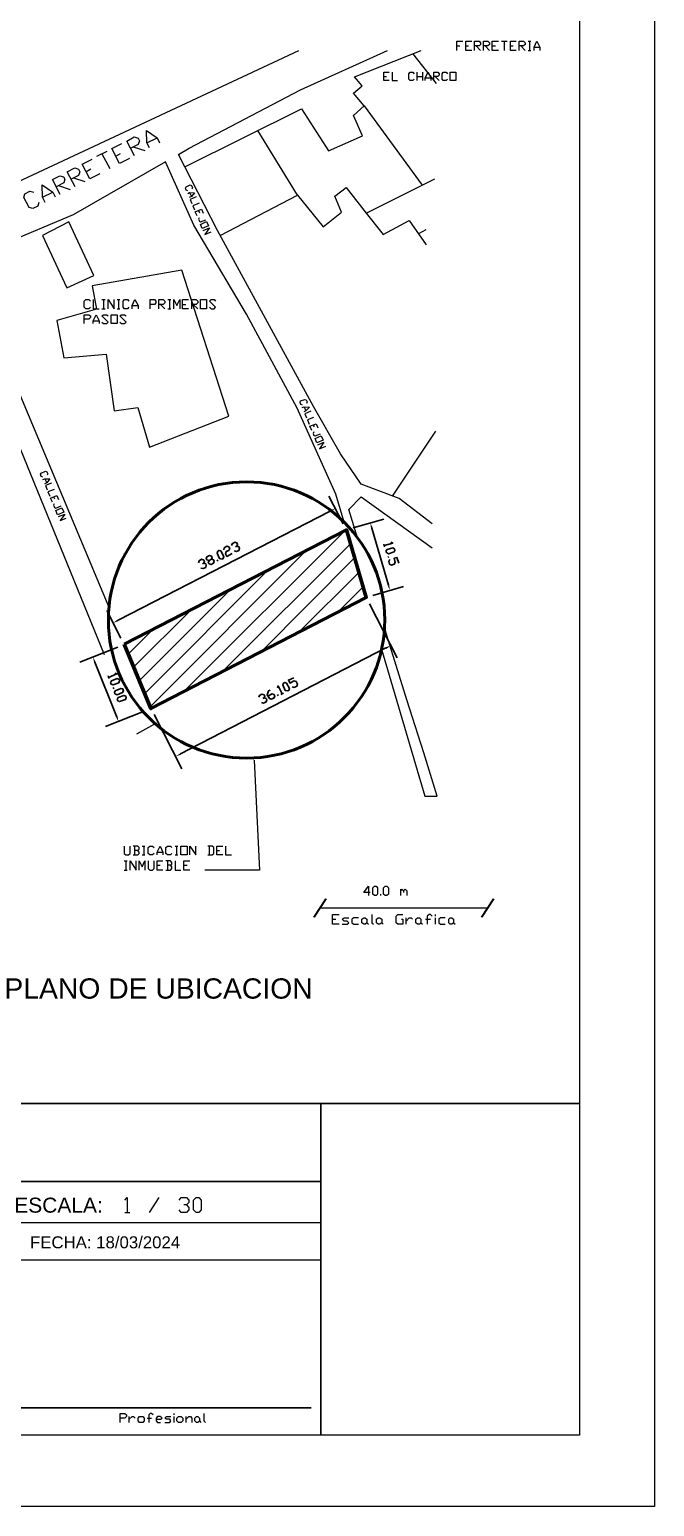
# Model space of a CAD drawing. Header units: millimetres. Extents: x 2413 to 2557, y 1886 to 2106.
# Drawn here: x 2501.4 to 2557.2, y 1885.9 to 2018 of the extents above; entities that cross this region are included whole.
import ezdxf

# ---------------------------------------------------------------- set-up
doc = ezdxf.new("R2010")
doc.units = ezdxf.units.MM
for name, color, linetype in [('PDF_10 Formato', 7, 'Continuous'), ('PDF_CVL_CUADCON_TIT', 7, 'Continuous'), ('PDF_FORMATO', 7, 'Continuous'), ('PDF_Text', 7, 'Continuous'), ('PDF_TEXTO FIJO', 7, 'Continuous')]:
    doc.layers.add(name, color=color, linetype=linetype)
doc.styles.add('PDF Arial-BoldMT', font='arial.ttf')

msp = doc.modelspace()

# ---------------------------------------------------------------- linework, layer by layer
at = {"layer": 'PDF_10 Formato', "lineweight": 9}
msp.add_lwpolyline([(2413.28, 1885.91), (2413.28, 2105.84), (2557.25, 2105.84), (2557.25, 1885.91)], close=True, dxfattribs=at)
at = {"layer": 'PDF_10 Formato', "lineweight": 25}
msp.add_lwpolyline([(2550.55, 2100.99), (2550.55, 1892.29), (2426.64, 1892.29), (2426.64, 2100.99)], close=True, dxfattribs=at)
at = {"layer": 'PDF_CVL_CUADCON_TIT', "lineweight": 9}
for points in [[(2539.6, 2016.1), (2539.6, 2016.92), (2540.13, 2016.92)], [(2539.6, 2016.49), (2539.85, 2016.49)], [(2540.92, 2016.1), (2540.39, 2016.1), (2540.39, 2016.92), (2540.92, 2016.92)], [(2540.39, 2016.49), (2540.64, 2016.49)], [(2541.18, 2016.1), (2541.18, 2016.92), (2541.57, 2016.92), (2541.71, 2016.77), (2541.71, 2016.63), (2541.57, 2016.49), (2541.18, 2016.49)], [(2541.32, 2016.49), (2541.71, 2016.1)], [(2541.97, 2016.1), (2541.97, 2016.92), (2542.36, 2016.92), (2542.51, 2016.77), (2542.51, 2016.63), (2542.36, 2016.49), (2541.97, 2016.49)], [(2542.11, 2016.49), (2542.51, 2016.1)], [(2543.3, 2016.1), (2542.76, 2016.1), (2542.76, 2016.92), (2543.3, 2016.92)], [(2542.76, 2016.49), (2543.04, 2016.49)], [(2543.58, 2016.92), (2544.09, 2016.92)], [(2543.83, 2016.92), (2543.83, 2016.1)], [(2544.88, 2016.1), (2544.37, 2016.1), (2544.37, 2016.92), (2544.88, 2016.92)], [(2544.37, 2016.49), (2544.62, 2016.49)], [(2545.16, 2016.1), (2545.16, 2016.92), (2545.55, 2016.92), (2545.7, 2016.77), (2545.7, 2016.63), (2545.55, 2016.49), (2545.16, 2016.49)], [(2545.3, 2016.49), (2545.7, 2016.1)], [(2545.95, 2016.92), (2546.2, 2016.92)], [(2546.09, 2016.92), (2546.09, 2016.1)], [(2546.49, 2016.1), (2546.49, 2016.38), (2546.74, 2016.92), (2547, 2016.38), (2547, 2016.1)], [(2473.37, 1991.73), (2525.48, 2016.1)], [(2537.37, 1973.77), (2534.43, 1976.02), (2531.04, 1977.32), (2529.18, 1980.03), (2526.78, 1984.27), (2518.19, 2000), (2514.72, 2006.78), (2515.68, 2007.34), (2525.62, 2012.57), (2533.38, 2016.1)], [(2515.28, 2005.68), (2525.7, 2010.87), (2528.13, 2007.12), (2531.15, 2008.47), (2530.36, 2010.28), (2531.32, 2011.13), (2530.36, 2012.28), (2531.12, 2012.93), (2530.45, 2013.72), (2536.41, 2016.1)], [(2537.76, 2013.13), (2535.67, 2015.81)], [(2545.95, 2016.1), (2546.2, 2016.1)], [(2546.49, 2016.38), (2547, 2016.38)], [(2533.55, 2013.39), (2533.07, 2013.39), (2533.07, 2014.15), (2533.55, 2014.15)], [(2533.07, 2013.75), (2533.3, 2013.75)], [(2533.81, 2014.15), (2533.81, 2013.39), (2534.29, 2013.39)], [(2535.78, 2013.53), (2535.67, 2013.39), (2535.42, 2013.39), (2535.3, 2013.53), (2535.3, 2014.01), (2535.42, 2014.15), (2535.67, 2014.15), (2535.78, 2014.01)], [(2536.04, 2013.39), (2536.04, 2014.15)], [(2536.04, 2013.75), (2536.52, 2013.75)], [(2536.52, 2014.15), (2536.52, 2013.39)], [(2536.77, 2013.39), (2536.77, 2013.64), (2537.03, 2014.15), (2537.28, 2013.64), (2537.28, 2013.39)], [(2537.53, 2013.39), (2537.53, 2014.15), (2537.9, 2014.15), (2538.01, 2014.01), (2538.01, 2013.89), (2537.9, 2013.75), (2537.53, 2013.75)], [(2537.65, 2013.75), (2538.01, 2013.39)], [(2538.75, 2013.53), (2538.64, 2013.39), (2538.38, 2013.39), (2538.27, 2013.53), (2538.27, 2014.01), (2538.38, 2014.15), (2538.64, 2014.15), (2538.75, 2014.01)], [(2536.77, 2013.64), (2537.28, 2013.64)], [(2531.32, 2011.13), (2536.49, 2004.04)], [(2512.12, 2007.37), (2511.89, 2007.82), (2511.87, 2008.92), (2512.8, 2008.27), (2513.02, 2007.82)], [(2525.36, 2003.16), (2521.81, 2008.92)], [(2510.34, 2006.44), (2509.46, 2005.99), (2508.76, 2007.31), (2509.66, 2007.77)], [(2510.79, 2006.66), (2510.11, 2007.99), (2510.76, 2008.36), (2511.1, 2008.25), (2511.22, 2008.02), (2511.1, 2007.68), (2510.45, 2007.34)], [(2510.68, 2007.46), (2511.7, 2007.14)], [(2511.89, 2007.82), (2512.8, 2008.27)], [(2529.51, 1973.91), (2528.78, 1976.42), (2525.31, 1984.1), (2520.79, 1992.52), (2516.1, 2000.48), (2513.56, 2006.13), (2505.31, 2001.38), (2495.51, 1997.29), (2508.48, 1966.31)], [(2507.69, 2005.06), (2506.81, 2004.6), (2506.1, 2005.93), (2507.01, 2006.38)], [(2507.43, 2006.64), (2508.34, 2007.09)], [(2507.88, 2006.86), (2508.59, 2005.54)], [(2509.13, 2006.64), (2509.55, 2006.89)], [(2504.13, 2003.22), (2503.45, 2004.55), (2504.1, 2004.89), (2504.44, 2004.8), (2504.55, 2004.57), (2504.47, 2004.24), (2503.79, 2003.9)], [(2505.48, 2003.9), (2504.78, 2005.25), (2505.45, 2005.59), (2505.79, 2005.48), (2505.91, 2005.25), (2505.79, 2004.91), (2505.12, 2004.57)], [(2505.34, 2004.69), (2506.36, 2004.38)], [(2506.44, 2005.25), (2506.89, 2005.51)], [(2531.49, 2001.55), (2537.62, 2004.6)], [(2502.24, 2002.51), (2502.15, 2002.17), (2501.7, 2001.95), (2501.36, 2002.06), (2500.91, 2002.94), (2500.99, 2003.28), (2501.44, 2003.5), (2501.78, 2003.42)], [(2502.8, 2002.51), (2502.57, 2002.97), (2502.55, 2004.09), (2503.48, 2003.42), (2503.7, 2002.99)], [(2502.57, 2002.97), (2503.48, 2003.42)], [(2504.01, 2004.01), (2505.03, 2003.67)], [(2515.54, 2003.53), (2515.39, 2003.59), (2515.34, 2003.78), (2515.39, 2003.9), (2515.76, 2004.07), (2515.88, 2004.01), (2515.96, 2003.81), (2515.9, 2003.7)], [(2515.54, 2003.3), (2515.71, 2003.39), (2516.16, 2003.36), (2515.88, 2003.02), (2515.68, 2002.94)], [(2515.71, 2003.39), (2515.88, 2003.02)], [(2518.44, 1999.55), (2525.36, 2003.16), (2527.65, 2000.31), (2529.29, 2001.64), (2528.7, 2003.05), (2529.71, 2003.84), (2531.49, 2001.55), (2533.02, 1999.63), (2535.33, 2000.88), (2536.86, 1998.7)], [(2516.3, 2002.99), (2515.76, 2002.77), (2515.9, 2002.4)], [(2516.55, 2002.43), (2515.99, 2002.2), (2516.16, 2001.84)], [(2516.38, 2001.3), (2516.21, 2001.67), (2516.78, 2001.89), (2516.92, 2001.53)], [(2516.5, 2001.78), (2516.58, 2001.58)], [(2516.55, 2001.13), (2516.5, 2001.02), (2516.58, 2000.82), (2516.69, 2000.76), (2517.17, 2000.96)], [(2516.92, 2000), (2517.48, 2000.23), (2517.06, 1999.63), (2517.63, 1999.86)], [(2536.83, 2000.06), (2536.15, 1999.69)], [(2473.37, 1988.03), (2493.96, 1996.64), (2508.08, 1962.07)], [(2506.84, 1993.14), (2506.7, 1993), (2506.44, 1993), (2506.3, 1993.14), (2506.3, 1993.67), (2506.44, 1993.82), (2506.7, 1993.82), (2506.84, 1993.67)], [(2507.09, 1993.82), (2507.09, 1993), (2507.63, 1993)], [(2507.88, 1993.82), (2508.17, 1993.82)], [(2507.88, 1993), (2508.17, 1993)], [(2508.02, 1993.82), (2508.02, 1993)], [(2508.42, 1993), (2508.42, 1993.82), (2508.96, 1993), (2508.96, 1993.82)], [(2509.24, 1993.82), (2509.49, 1993.82)], [(2509.24, 1993), (2509.49, 1993)], [(2509.35, 1993.82), (2509.35, 1993)], [(2510.28, 1993.14), (2510.17, 1993), (2509.89, 1993), (2509.78, 1993.14), (2509.78, 1993.67), (2509.89, 1993.82), (2510.17, 1993.82), (2510.28, 1993.67)], [(2510.57, 1993), (2510.57, 1993.28), (2510.82, 1993.82), (2511.1, 1993.28), (2511.1, 1993)], [(2510.57, 1993.28), (2511.1, 1993.28)], [(2512.18, 1993), (2512.18, 1993.82), (2512.57, 1993.82), (2512.68, 1993.67), (2512.68, 1993.53), (2512.57, 1993.39), (2512.18, 1993.39)], [(2512.97, 1993), (2512.97, 1993.82), (2513.36, 1993.82), (2513.5, 1993.67), (2513.5, 1993.53), (2513.36, 1993.39), (2512.97, 1993.39)], [(2513.11, 1993.39), (2513.5, 1993)], [(2513.76, 1993.82), (2514.04, 1993.82)], [(2513.76, 1993), (2514.04, 1993)], [(2513.9, 1993.82), (2513.9, 1993)], [(2514.29, 1993), (2514.29, 1993.82), (2514.58, 1993.28), (2514.83, 1993.82), (2514.83, 1993)], [(2515.62, 1993), (2515.08, 1993), (2515.08, 1993.82), (2515.62, 1993.82)], [(2515.08, 1993.39), (2515.37, 1993.39)], [(2515.9, 1993), (2515.9, 1993.82), (2516.3, 1993.82), (2516.44, 1993.67), (2516.44, 1993.53), (2516.3, 1993.39), (2515.9, 1993.39)], [(2516.02, 1993.39), (2516.44, 1993)], [(2517.48, 1993.14), (2517.63, 1993), (2517.91, 1993), (2518.02, 1993.14), (2517.48, 1993.67), (2517.63, 1993.82), (2517.91, 1993.82), (2518.02, 1993.67)], [(2506.3, 1991.67), (2506.3, 1992.46), (2506.7, 1992.46), (2506.84, 1992.35), (2506.84, 1992.21), (2506.7, 1992.06), (2506.3, 1992.06)], [(2507.09, 1991.67), (2507.09, 1991.92), (2507.37, 1992.46), (2507.63, 1991.92), (2507.63, 1991.67)], [(2507.09, 1991.92), (2507.63, 1991.92)], [(2507.88, 1991.81), (2508.02, 1991.67), (2508.31, 1991.67), (2508.42, 1991.81), (2507.88, 1992.35), (2508.02, 1992.46), (2508.31, 1992.46), (2508.42, 1992.35)], [(2509.49, 1991.81), (2509.63, 1991.67), (2509.89, 1991.67), (2510.03, 1991.81), (2509.49, 1992.35), (2509.63, 1992.46), (2509.89, 1992.46), (2510.03, 1992.35)], [(2525.79, 1984.38), (2525.65, 1984.44), (2525.59, 1984.61), (2525.62, 1984.75), (2526.01, 1984.89), (2526.13, 1984.86), (2526.21, 1984.67), (2526.15, 1984.52)], [(2525.76, 1984.16), (2525.96, 1984.24), (2526.41, 1984.21), (2526.1, 1983.88), (2525.93, 1983.79)], [(2525.96, 1984.24), (2526.1, 1983.88)], [(2526.55, 1983.85), (2526.01, 1983.59), (2526.15, 1983.23)], [(2526.78, 1983.28), (2526.24, 1983.06), (2526.38, 1982.69)], [(2526.63, 1982.12), (2526.46, 1982.49), (2527.03, 1982.72), (2527.17, 1982.35)], [(2526.75, 1982.6), (2526.83, 1982.44)], [(2526.8, 1981.98), (2526.75, 1981.84), (2526.8, 1981.67), (2526.94, 1981.62), (2527.4, 1981.81)], [(2527.17, 1980.83), (2527.71, 1981.08), (2527.31, 1980.46), (2527.88, 1980.71)], [(2533.84, 1976.25), (2537.7, 1982.04)], [(2502.6, 1977.94), (2502.46, 1978), (2502.4, 1978.2), (2502.46, 1978.31), (2502.83, 1978.48), (2502.94, 1978.43), (2503.03, 1978.23), (2502.97, 1978.11)], [(2502.6, 1977.72), (2502.77, 1977.8), (2503.22, 1977.78), (2502.94, 1977.44), (2502.74, 1977.35)], [(2502.77, 1977.8), (2502.94, 1977.44)], [(2503.36, 1977.41), (2502.83, 1977.18), (2502.97, 1976.82)], [(2503.62, 1976.84), (2503.05, 1976.62), (2503.22, 1976.25)], [(2503.45, 1975.69), (2503.28, 1976.05), (2503.84, 1976.31), (2503.99, 1975.94)], [(2503.56, 1976.19), (2503.65, 1976)], [(2503.62, 1975.54), (2503.56, 1975.43), (2503.65, 1975.23), (2503.76, 1975.18), (2504.24, 1975.38)], [(2530.7, 1972.52), (2529.94, 1975.06), (2531.04, 1976.19), (2537.39, 1971.62)], [(2503.99, 1974.42), (2504.55, 1974.64), (2504.13, 1974.05), (2504.69, 1974.27)], [(2515.2, 1958.77), (2529.57, 1973.14)], [(2529.71, 1973.23), (2530.84, 1969.36)], [(2518.64, 1960.55), (2530.08, 1971.99)], [(2512.18, 1957.41), (2526.13, 1971.37)], [(2522.09, 1962.33), (2530.45, 1970.72)], [(2511.7, 1958.6), (2522.71, 1969.61)], [(2525.5, 1964.11), (2530.84, 1969.42)], [(2511.22, 1959.76), (2519.29, 1967.84)], [(2528.95, 1965.86), (2531.21, 1968.12)], [(2510.71, 1960.94), (2515.85, 1966.08)], [(2510.23, 1962.1), (2512.43, 1964.31)], [(2532.85, 1962.55), (2536.72, 1949.42), (2537.82, 1949.42), (2536.63, 1953.29), (2535.13, 1958.04), (2533.47, 1963.32), (2533.13, 1964.5)], [(2510.99, 1954.99), (2512.6, 1955.89)], [(2521.47, 1952.64), (2521.97, 1942.81), (2517.15, 1942.81), (2517.06, 1942.81)], [(2509.86, 1944.96), (2509.86, 1944.28), (2510, 1944.17), (2510.26, 1944.17), (2510.4, 1944.28), (2510.4, 1944.96)], [(2511.07, 1944.57), (2511.19, 1944.68), (2511.19, 1944.82), (2511.07, 1944.96), (2510.68, 1944.96)], [(2510.68, 1944.17), (2511.07, 1944.17), (2511.19, 1944.28), (2511.19, 1944.42), (2511.07, 1944.57), (2510.79, 1944.57)], [(2510.79, 1944.96), (2510.79, 1944.17)], [(2511.47, 1944.96), (2511.72, 1944.96)], [(2511.47, 1944.17), (2511.72, 1944.17)], [(2511.61, 1944.96), (2511.61, 1944.17)], [(2512.54, 1944.28), (2512.4, 1944.17), (2512.15, 1944.17), (2512.01, 1944.28), (2512.01, 1944.82), (2512.15, 1944.96), (2512.4, 1944.96), (2512.54, 1944.82)], [(2512.8, 1944.17), (2512.8, 1944.42), (2513.08, 1944.96), (2513.33, 1944.42), (2513.33, 1944.17)], [(2512.8, 1944.42), (2513.33, 1944.42)], [(2514.12, 1944.28), (2514.01, 1944.17), (2513.73, 1944.17), (2513.59, 1944.28), (2513.59, 1944.82), (2513.73, 1944.96), (2514.01, 1944.96), (2514.12, 1944.82)], [(2514.41, 1944.96), (2514.66, 1944.96)], [(2514.41, 1944.17), (2514.66, 1944.17)], [(2514.55, 1944.96), (2514.55, 1944.17)], [(2515.73, 1944.17), (2515.73, 1944.96), (2516.27, 1944.17), (2516.27, 1944.96)], [(2517.34, 1944.17), (2517.74, 1944.17), (2517.88, 1944.28), (2517.88, 1944.82), (2517.74, 1944.96), (2517.34, 1944.96)], [(2517.46, 1944.96), (2517.46, 1944.17)], [(2518.67, 1944.17), (2518.13, 1944.17), (2518.13, 1944.96), (2518.67, 1944.96)], [(2518.13, 1944.57), (2518.39, 1944.57)], [(2518.92, 1944.96), (2518.92, 1944.17), (2519.46, 1944.17)], [(2509.86, 1943.63), (2510.14, 1943.63)], [(2509.86, 1942.81), (2510.14, 1942.81)], [(2510, 1943.63), (2510, 1942.81)], [(2510.4, 1942.81), (2510.4, 1943.63), (2510.93, 1942.81), (2510.93, 1943.63)], [(2511.19, 1942.81), (2511.19, 1943.63), (2511.47, 1943.1), (2511.72, 1943.63), (2511.72, 1942.81)], [(2512.01, 1943.63), (2512.01, 1942.96), (2512.15, 1942.81), (2512.4, 1942.81), (2512.54, 1942.96), (2512.54, 1943.63)], [(2513.33, 1942.81), (2512.8, 1942.81), (2512.8, 1943.63), (2513.33, 1943.63)], [(2512.8, 1943.24), (2513.08, 1943.24)], [(2514.01, 1943.24), (2514.12, 1943.35), (2514.12, 1943.49), (2514.01, 1943.63), (2513.59, 1943.63)], [(2513.59, 1942.81), (2514.01, 1942.81), (2514.12, 1942.96), (2514.12, 1943.1), (2514.01, 1943.24), (2513.73, 1943.24)], [(2513.73, 1943.63), (2513.73, 1942.81)], [(2514.41, 1943.63), (2514.41, 1942.81), (2514.94, 1942.81)], [(2515.73, 1942.81), (2515.2, 1942.81), (2515.2, 1943.63), (2515.73, 1943.63)], [(2515.2, 1943.24), (2515.48, 1943.24)], [(2531.83, 1940.81), (2531.27, 1940.81), (2531.69, 1941.37), (2531.69, 1940.53)], [(2526.8, 1938.61), (2527.88, 1940.25)], [(2526.86, 1938.61), (2527.93, 1940.25)], [(2532.79, 1940.53), (2532.79, 1940.67)], [(2534.57, 1940.53), (2534.57, 1941.09)], [(2534.57, 1940.95), (2534.68, 1941.09), (2534.82, 1940.95), (2534.82, 1940.81)], [(2534.82, 1940.95), (2534.97, 1941.09), (2535.11, 1940.95), (2535.11, 1940.53)], [(2541.8, 1938.61), (2542.87, 1940.25)], [(2541.86, 1938.61), (2542.93, 1940.25)], [(2527.4, 1939.43), (2542.34, 1939.43)], [(2529.06, 1937.96), (2528.47, 1937.96), (2528.47, 1938.83), (2529.06, 1938.83)], [(2529.35, 1937.96), (2529.8, 1937.96), (2529.94, 1938.1), (2529.8, 1938.24), (2529.51, 1938.24), (2529.35, 1938.41), (2529.51, 1938.55), (2529.94, 1938.55)], [(2530.81, 1938.55), (2530.39, 1938.55), (2530.22, 1938.41), (2530.22, 1938.1), (2530.39, 1937.96), (2530.81, 1937.96)], [(2532, 1938.83), (2532, 1938.1), (2532.14, 1937.96)], [(2534.63, 1938.41), (2534.77, 1938.41), (2534.77, 1937.96), (2534.32, 1937.96), (2534.17, 1938.1), (2534.17, 1938.69), (2534.32, 1938.83), (2534.77, 1938.83)], [(2535.05, 1937.96), (2535.05, 1938.55)], [(2535.05, 1938.24), (2535.33, 1938.55), (2535.5, 1938.55), (2535.64, 1938.41)], [(2537.39, 1938.69), (2537.25, 1938.83), (2537.11, 1938.83), (2536.94, 1938.69), (2536.94, 1937.96)], [(2537.68, 1938.69), (2537.68, 1938.83)], [(2537.68, 1937.96), (2537.68, 1938.55)], [(2538.55, 1938.55), (2538.13, 1938.55), (2537.99, 1938.41), (2537.99, 1938.1), (2538.13, 1937.96), (2538.55, 1937.96)], [(2528.47, 1938.41), (2528.78, 1938.41)], [(2531.55, 1938.1), (2531.69, 1937.96)], [(2532.88, 1938.1), (2533.02, 1937.96)], [(2536.38, 1938.1), (2536.52, 1937.96)], [(2536.8, 1938.41), (2537.25, 1938.41)], [(2539.29, 1938.1), (2539.43, 1937.96)]]:
    msp.add_lwpolyline(points, dxfattribs=at)
for points in [[(2539, 2013.39), (2539, 2014.15), (2539.51, 2014.15), (2539.51, 2013.39)], [(2502.57, 1999.55), (2504.75, 1994.86), (2507.15, 1995.96), (2504.92, 2000.76)], [(2516.69, 2000.54), (2517.23, 2000.79), (2517.4, 2000.42), (2516.84, 2000.17)], [(2507.01, 1995.06), (2507.4, 1992.97), (2503.84, 1991.95), (2504.47, 1988.62), (2508.25, 1988.93), (2508.98, 1983.88), (2511.07, 1984.16), (2512.12, 1980.63), (2519.21, 1983.4), (2515.03, 1996.44)], [(2516.69, 1993), (2516.69, 1993.82), (2517.23, 1993.82), (2517.23, 1993)], [(2508.7, 1991.67), (2508.7, 1992.46), (2509.24, 1992.46), (2509.24, 1991.67)], [(2526.94, 1981.39), (2527.48, 1981.62), (2527.65, 1981.25), (2527.09, 1981.02)], [(2503.76, 1974.95), (2504.3, 1975.21), (2504.47, 1974.81), (2503.9, 1974.58)], [(2514.94, 1944.17), (2514.94, 1944.96), (2515.48, 1944.96), (2515.48, 1944.17)], [(2532.23, 1940.53), (2532.08, 1940.67), (2532.08, 1941.23), (2532.23, 1941.37), (2532.37, 1941.37), (2532.51, 1941.23), (2532.51, 1940.67), (2532.37, 1940.53)], [(2533.19, 1940.53), (2533.04, 1940.67), (2533.04, 1941.23), (2533.19, 1941.37), (2533.33, 1941.37), (2533.47, 1941.23), (2533.47, 1940.67), (2533.33, 1940.53)], [(2531.41, 1937.96), (2531.27, 1937.96), (2531.1, 1938.1), (2531.1, 1938.41), (2531.27, 1938.55), (2531.41, 1938.55), (2531.55, 1938.41), (2531.55, 1938.1)], [(2532.71, 1937.96), (2532.56, 1937.96), (2532.42, 1938.1), (2532.42, 1938.41), (2532.56, 1938.55), (2532.71, 1938.55), (2532.88, 1938.41), (2532.88, 1938.1)], [(2536.24, 1937.96), (2536.07, 1937.96), (2535.93, 1938.1), (2535.93, 1938.41), (2536.07, 1938.55), (2536.24, 1938.55), (2536.38, 1938.41), (2536.38, 1938.1)], [(2539.14, 1937.96), (2539, 1937.96), (2538.86, 1938.1), (2538.86, 1938.41), (2539, 1938.55), (2539.14, 1938.55), (2539.29, 1938.41), (2539.29, 1938.1)]]:
    msp.add_lwpolyline(points, close=True, dxfattribs=at)
at = {"layer": 'PDF_CVL_CUADCON_TIT', "lineweight": 30}
for points in [[(2529.43, 1973.77), (2528.16, 1976.25)], [(2509.32, 1965.15), (2528.27, 1974.9)], [(2530.33, 1973.4), (2533.07, 1974.19)], [(2532, 1973.37), (2533.47, 1968.29)], [(2518.76, 1971.45), (2518.81, 1971.62), (2519.04, 1971.76), (2519.21, 1971.7), (2519.29, 1971.56), (2519.21, 1971.39), (2518.98, 1971.28), (2518.92, 1971.08), (2519.04, 1970.86), (2519.52, 1971.11)], [(2519.46, 1971.82), (2519.52, 1971.99), (2519.74, 1972.13), (2519.94, 1972.07), (2520, 1971.93), (2519.94, 1971.76), (2519.8, 1971.7)], [(2519.94, 1971.76), (2520.11, 1971.7), (2520.17, 1971.59), (2520.11, 1971.39), (2519.89, 1971.28), (2519.69, 1971.34)], [(2533.07, 1971.96), (2533.13, 1971.7)], [(2533.69, 1972.13), (2533.86, 1972.04), (2533.1, 1971.82)], [(2516.5, 1970.29), (2516.55, 1970.46), (2516.78, 1970.6), (2516.98, 1970.52), (2517.03, 1970.4), (2516.98, 1970.24), (2516.86, 1970.18)], [(2516.98, 1970.24), (2517.15, 1970.18), (2517.2, 1970.07), (2517.15, 1969.87), (2516.92, 1969.76), (2516.72, 1969.81)], [(2517.68, 1970.6), (2517.85, 1970.55), (2517.91, 1970.43), (2517.85, 1970.24), (2517.63, 1970.12), (2517.46, 1970.18), (2517.37, 1970.29), (2517.46, 1970.49), (2517.68, 1970.6), (2517.74, 1970.77), (2517.68, 1970.89), (2517.48, 1970.94), (2517.26, 1970.83), (2517.2, 1970.66), (2517.26, 1970.55), (2517.46, 1970.49)], [(2518.22, 1970.43), (2518.16, 1970.55)], [(2533.41, 1970.8), (2533.52, 1970.83)], [(2533.61, 1970.57), (2533.52, 1970.4), (2533.58, 1970.15), (2533.75, 1970.07), (2534, 1970.15), (2534.09, 1970.32), (2533.98, 1970.69), (2534.23, 1970.77), (2534.4, 1970.26)], [(2532.08, 1967.36), (2534.82, 1968.15)], [(2531.77, 1966.62), (2534.26, 1961.79)], [(2509.58, 1963.54), (2508.31, 1966.03)], [(2509.3, 1962.75), (2505.91, 1961.4)], [(2514.91, 1953.21), (2533.24, 1962.67)], [(2507.23, 1961.4), (2509.18, 1956.57)], [(2508.42, 1960.18), (2508.5, 1959.93)], [(2509.04, 1960.41), (2509.21, 1960.35), (2508.45, 1960.04)], [(2524.86, 1959.19), (2525.05, 1959.14), (2525.28, 1959.25), (2525.34, 1959.42), (2525.22, 1959.67), (2525.02, 1959.73), (2524.69, 1959.53), (2524.54, 1959.79), (2525.02, 1960.01)], [(2508.84, 1959.05), (2508.98, 1959.11)], [(2521.89, 1958.26), (2521.95, 1958.43), (2522.17, 1958.54), (2522.37, 1958.49), (2522.43, 1958.37), (2522.37, 1958.21), (2522.26, 1958.15)], [(2522.71, 1958.37), (2523.08, 1958.57), (2523.25, 1958.52), (2523.33, 1958.4), (2523.27, 1958.21), (2523.02, 1958.09), (2522.85, 1958.15), (2522.65, 1958.49), (2522.77, 1958.85), (2522.91, 1958.91)], [(2523.56, 1959.11), (2523.61, 1959.28), (2523.98, 1958.57)], [(2523.61, 1958.4), (2523.56, 1958.52)], [(2523.87, 1958.52), (2524.09, 1958.63)], [(2511.58, 1956.99), (2508.19, 1955.64)], [(2522.37, 1958.21), (2522.54, 1958.15), (2522.6, 1958.04), (2522.54, 1957.84), (2522.31, 1957.73), (2522.14, 1957.78)], [(2512.54, 1956.71), (2515.03, 1951.85)]]:
    msp.add_lwpolyline(points, dxfattribs=at)
at = {"layer": 'PDF_CVL_CUADCON_TIT', "color": 6, "lineweight": 60}
msp.add_lwpolyline([(2509.86, 1963.01), (2529.74, 1973.23), (2531.49, 1967.19), (2512.26, 1957.25)], close=True, dxfattribs=at)
at = {"layer": 'PDF_CVL_CUADCON_TIT', "lineweight": 30}
for points in [[(2533.24, 1971.31), (2533.36, 1971.48), (2533.86, 1971.62), (2534.03, 1971.53), (2534.06, 1971.39), (2533.98, 1971.25), (2533.47, 1971.08), (2533.3, 1971.2)], [(2518.59, 1970.6), (2518.39, 1970.66), (2518.16, 1971.14), (2518.22, 1971.31), (2518.33, 1971.39), (2518.5, 1971.34), (2518.76, 1970.86), (2518.7, 1970.66)], [(2508.65, 1959.56), (2508.73, 1959.73), (2509.24, 1959.93), (2509.41, 1959.84), (2509.44, 1959.73), (2509.38, 1959.56), (2508.87, 1959.36), (2508.7, 1959.42)], [(2509.01, 1958.69), (2509.07, 1958.85), (2509.58, 1959.05), (2509.75, 1959), (2509.8, 1958.85), (2509.72, 1958.69), (2509.24, 1958.49), (2509.04, 1958.57)], [(2509.24, 1958.06), (2509.32, 1958.23), (2509.83, 1958.43), (2510, 1958.37), (2510.03, 1958.23), (2509.97, 1958.06), (2509.46, 1957.87), (2509.3, 1957.95)], [(2524.46, 1958.83), (2524.26, 1958.88), (2524.04, 1959.36), (2524.09, 1959.53), (2524.21, 1959.59), (2524.38, 1959.53), (2524.63, 1959.05), (2524.57, 1958.88)]]:
    msp.add_lwpolyline(points, close=True, dxfattribs=at)
at = {"layer": 'PDF_CVL_CUADCON_TIT', "lineweight": 50}
msp.add_circle((2520.8, 1965.17), 12.35, dxfattribs=at)
at = {"layer": 'PDF_CVL_CUADCON_TIT', "transparency": 33554559}
for points in [[(2528.24, 1974.98), (2528.33, 1974.84), (2528.72, 1975.15)], [(2532.08, 1973.4), (2531.92, 1973.34), (2531.86, 1973.85)], [(2533.55, 1968.29), (2533.41, 1968.26), (2533.61, 1967.81)], [(2509.27, 1965.21), (2509.35, 1965.07), (2508.87, 1964.9)], [(2533.21, 1962.72), (2533.3, 1962.58), (2533.69, 1962.89)], [(2507.32, 1961.42), (2507.18, 1961.37), (2507.06, 1961.88)], [(2509.27, 1956.6), (2509.1, 1956.54), (2509.35, 1956.09)], [(2514.89, 1953.26), (2514.94, 1953.12), (2514.46, 1952.98)], [(2521.44, 1952.64), (2521.44, 1952.81), (2521.49, 1952.64)]]:
    msp.add_solid(points, dxfattribs=at)
at = {"layer": 'PDF_FORMATO', "lineweight": 30}
for points in [[(2426.64, 1921.95), (2550.55, 1921.95)], [(2527.43, 1921.95), (2527.43, 1892.29)], [(2426.64, 1914.97), (2527.43, 1914.97)], [(2500.03, 1894.72), (2526.58, 1894.72)]]:
    msp.add_lwpolyline(points, dxfattribs=at)
at = {"layer": 'PDF_FORMATO', "lineweight": 20}
for points in [[(2499.21, 1911.3), (2527.43, 1911.3)], [(2499.21, 1907.97), (2527.43, 1907.97)]]:
    msp.add_lwpolyline(points, dxfattribs=at)
at = {"layer": 'PDF_TEXTO FIJO', "lineweight": 9}
for points in [[(2509.92, 1913.3), (2510.14, 1913.53), (2510.14, 1912.2)], [(2512.12, 1912.2), (2512.99, 1913.53)], [(2514.77, 1913.3), (2514.97, 1913.53), (2515.42, 1913.53), (2515.65, 1913.3), (2515.65, 1913.08), (2515.42, 1912.88), (2515.2, 1912.88)], [(2509.92, 1912.2), (2510.37, 1912.2)], [(2515.42, 1912.88), (2515.65, 1912.65), (2515.65, 1912.43), (2515.42, 1912.2), (2514.97, 1912.2), (2514.77, 1912.43)], [(2509.52, 1893.42), (2509.52, 1894.21), (2509.92, 1894.21), (2510.06, 1894.1), (2510.06, 1893.96), (2509.92, 1893.82), (2509.52, 1893.82)], [(2510.31, 1893.42), (2510.31, 1893.96)], [(2510.31, 1893.71), (2510.59, 1893.96), (2510.71, 1893.96), (2510.85, 1893.82)], [(2511.92, 1893.82), (2512.32, 1893.82)], [(2512.46, 1894.1), (2512.32, 1894.21), (2512.18, 1894.21), (2512.06, 1894.1), (2512.06, 1893.42)], [(2512.71, 1893.71), (2513.11, 1893.71), (2513.25, 1893.82), (2513.11, 1893.96), (2512.85, 1893.96), (2512.71, 1893.82), (2512.71, 1893.56), (2512.85, 1893.42), (2513.11, 1893.42)], [(2513.5, 1893.42), (2513.93, 1893.42), (2514.04, 1893.56), (2513.93, 1893.71), (2513.64, 1893.71), (2513.5, 1893.82), (2513.64, 1893.96), (2514.04, 1893.96)], [(2514.32, 1894.1), (2514.32, 1894.21)], [(2514.32, 1893.42), (2514.32, 1893.96)], [(2515.39, 1893.42), (2515.39, 1893.96)], [(2515.39, 1893.71), (2515.65, 1893.96), (2515.79, 1893.96), (2515.9, 1893.82), (2515.9, 1893.42)], [(2516.98, 1894.21), (2516.98, 1893.56), (2517.12, 1893.42)], [(2516.58, 1893.56), (2516.72, 1893.42)]]:
    msp.add_lwpolyline(points, dxfattribs=at)
for points in [[(2516.3, 1912.2), (2516.07, 1912.43), (2516.07, 1913.3), (2516.3, 1913.53), (2516.52, 1913.53), (2516.75, 1913.3), (2516.75, 1912.43), (2516.52, 1912.2)], [(2511.53, 1893.42), (2511.24, 1893.42), (2511.1, 1893.56), (2511.1, 1893.82), (2511.24, 1893.96), (2511.53, 1893.96), (2511.64, 1893.82), (2511.64, 1893.56)], [(2514.97, 1893.42), (2514.72, 1893.42), (2514.58, 1893.56), (2514.58, 1893.82), (2514.72, 1893.96), (2514.97, 1893.96), (2515.11, 1893.82), (2515.11, 1893.56)], [(2516.44, 1893.42), (2516.33, 1893.42), (2516.19, 1893.56), (2516.19, 1893.82), (2516.33, 1893.96), (2516.44, 1893.96), (2516.58, 1893.82), (2516.58, 1893.56)]]:
    msp.add_lwpolyline(points, close=True, dxfattribs=at)

# ---------------------------------------------------------------- texts
at = {"layer": 'PDF_Text', "attachment_point": 4, "style": 'PDF Arial-BoldMT'}
for s, insert, char_height in [('PLANO DE UBICACION', (2499.16, 1932.21), 1.8108), ('ESCALA:', (2500.04, 1912.84), 1.341), ('FECHA: 18/03/2024', (2501.45, 1909.52), 1.0731)]:
    msp.add_mtext(s, dxfattribs=dict(at, insert=insert, char_height=char_height))

doc.saveas('drawing.dxf')
